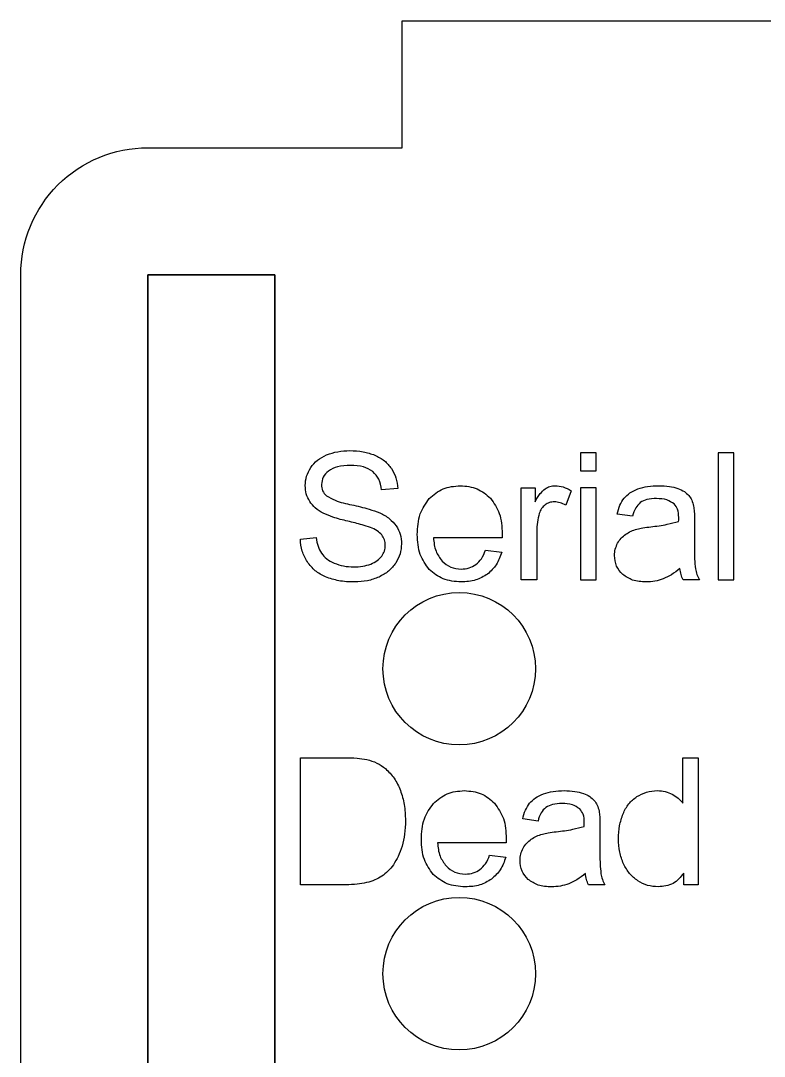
# Model space of a CAD drawing. Header units: millimetres. Extents: x 0 to 150, y -10 to 75.
# Drawn here: x 0 to 29.25, y 34.25 to 75 of the extents above; entities that cross this region are included whole.
import ezdxf

# ---------------------------------------------------------------- set-up
doc = ezdxf.new("R2010")
doc.units = ezdxf.units.MM
doc.layers.get('0').update_dxf_attribs({"linetype": 'CONTINUOUS'})

msp = doc.modelspace()

# ---------------------------------------------------------------- linework, layer by layer
for p, q in [((5, 10.002), (5, 65.002)), ((5, 65.002), (10, 65.002)), ((10, 65.002), (10, 10.002)), ((14.83, 56.591), (14.196, 56.544)), ((14.83, 56.591), (14.196, 56.544)), ((19.683, 53), (19.683, 56.622)), ((19.683, 56.622), (20.236, 56.622)), ((19.683, 53), (19.683, 56.622)), ((19.683, 56.622), (20.236, 56.622)), ((20.236, 56.622), (20.236, 56.073)), ((20.236, 56.622), (20.236, 56.073)), ((21.651, 56.506), (21.44, 55.937)), ((21.651, 56.506), (21.44, 55.937)), ((24.066, 55.507), (23.466, 55.589)), ((24.066, 55.507), (23.466, 55.589)), ((26.501, 55.336), (26.501, 54.518)), ((26.501, 55.336), (26.501, 54.518)), ((11, 54.606), (11.624, 54.661)), ((11, 54.606), (11.624, 54.661)), ((18.937, 54.654), (16.235, 54.654)), ((18.937, 54.654), (16.235, 54.654)), ((20.297, 54.896), (20.297, 53)), ((20.297, 54.896), (20.297, 53)), ((18.285, 54.166), (18.92, 54.088)), ((18.285, 54.166), (18.92, 54.088)), ((20.297, 53), (19.683, 53)), ((20.297, 53), (19.683, 53)), ((26.696, 53), (26.055, 53)), ((26.696, 53), (26.055, 53)), ((11, 41), (11, 46)), ((11, 46), (12.722, 46)), ((11, 41), (11, 46)), ((11, 46), (12.722, 46)), ((26.044, 44.206), (26.044, 46)), ((26.044, 46), (26.655, 46)), ((26.044, 44.206), (26.044, 46)), ((26.044, 46), (26.655, 46)), ((26.655, 46), (26.655, 41)), ((26.655, 46), (26.655, 41)), ((20.349, 43.507), (19.748, 43.589)), ((20.349, 43.507), (19.748, 43.589)), ((22.784, 43.336), (22.784, 42.518)), ((22.784, 43.336), (22.784, 42.518)), ((19.097, 42.654), (16.396, 42.654)), ((19.097, 42.654), (16.396, 42.654)), ((18.445, 42.166), (19.08, 42.088)), ((18.445, 42.166), (19.08, 42.088)), ((26.085, 41), (26.085, 41.457)), ((26.085, 41), (26.085, 41.457)), ((12.804, 41), (11, 41)), ((12.804, 41), (11, 41)), ((22.978, 41), (22.337, 41)), ((22.978, 41), (22.337, 41)), ((26.655, 41), (26.085, 41)), ((26.655, 41), (26.085, 41))]:
    msp.add_line(p, q)
msp.add_lwpolyline([(90, 0.002), (60, 0.002), (60, 5.002), (35.001, 5.002), (35.001, -5, -0.414213), (30.001, -10), (20.014, -10, -0.414213), (15.014, -5), (15.014, -4.998), (15, 5.002), (5, 5.002, -0.414214), (0, 10.002), (0, 65.002, -0.414214), (5, 70.002), (15, 70.002), (15, 75.002), (35, 75.002), (35, 70.002), (60, 70.002), (60, 75.002), (90, 75.002)], format="xyb")
msp.add_lwpolyline([(90, 0.002), (60, 0.002), (60, 5.002), (35.001, 5.002), (35.001, -5, -0.414213), (30.001, -10), (20.014, -10, -0.414213), (15.014, -5), (15.014, -4.998), (15, 5.002), (5, 5.002, -0.414214), (0, 10.002), (0, 65.002, -0.414214), (5, 70.002), (15, 70.002), (15, 75.002), (35, 75.002), (35, 70.002), (60, 70.002), (60, 75.002), (90, 75.002)], format="xyb")
for points in [[(5, 65.002), (5, 10.002), (10, 10.002), (10, 65.002)], [(22.634, 57.294), (22.634, 58), (22.02, 58), (22.02, 57.294)], [(22.634, 57.294), (22.634, 58), (22.02, 58), (22.02, 57.294)], [(28.053, 53), (28.053, 58), (27.439, 58), (27.439, 53)], [(28.053, 53), (28.053, 58), (27.439, 58), (27.439, 53)], [(22.634, 53), (22.634, 56.622), (22.02, 56.622), (22.02, 53)], [(22.634, 53), (22.634, 56.622), (22.02, 56.622), (22.02, 53)]]:
    msp.add_lwpolyline(points, close=True)
for centre in [(17.25, 49.502), (17.25, 49.502), (17.25, 37.502), (17.25, 37.502)]:
    msp.add_circle(centre, 3)
for points, knots in [([(11.406, 57.415), (11.488, 57.519), (11.658, 57.734), (11.905, 57.853), (12.033, 57.915)], [0, 0, 0, 0, 0.03920014, 0.08116612, 0.08116612, 0.08116612, 0.08116612]), ([(11.406, 57.415), (11.488, 57.519), (11.658, 57.734), (11.905, 57.853), (12.033, 57.915)], [0, 0, 0, 0, 0.03920014, 0.08116612, 0.08116612, 0.08116612, 0.08116612]), ([(12.033, 57.915), (12.177, 57.964), (12.474, 58.067), (12.789, 58.079), (12.951, 58.085)], [0, 0, 0, 0, 0.04540935, 0.09377293, 0.09377293, 0.09377293, 0.09377293]), ([(12.033, 57.915), (12.177, 57.964), (12.474, 58.067), (12.789, 58.079), (12.951, 58.085)], [0, 0, 0, 0, 0.04540935, 0.09377293, 0.09377293, 0.09377293, 0.09377293]), ([(12.951, 58.085), (13.127, 58.079), (13.463, 58.068), (13.78, 57.958), (13.931, 57.906)], [0, 0, 0, 0, 0.0525019, 0.1001776, 0.1001776, 0.1001776, 0.1001776]), ([(12.951, 58.085), (13.127, 58.079), (13.463, 58.068), (13.78, 57.958), (13.931, 57.906)], [0, 0, 0, 0, 0.0525019, 0.1001776, 0.1001776, 0.1001776, 0.1001776]), ([(13.931, 57.906), (14.064, 57.841), (14.321, 57.714), (14.498, 57.489), (14.585, 57.379)], [0, 0, 0, 0, 0.04359258, 0.08488042, 0.08488042, 0.08488042, 0.08488042]), ([(13.931, 57.906), (14.064, 57.841), (14.321, 57.714), (14.498, 57.489), (14.585, 57.379)], [0, 0, 0, 0, 0.04359258, 0.08488042, 0.08488042, 0.08488042, 0.08488042]), ([(12.978, 57.502), (12.801, 57.499), (12.49, 57.495), (12.22, 57.346), (12.103, 57.282)], [0, 0, 0, 0, 0.05217505, 0.09141118, 0.09141118, 0.09141118, 0.09141118]), ([(12.978, 57.502), (12.801, 57.499), (12.49, 57.495), (12.22, 57.346), (12.103, 57.282)], [0, 0, 0, 0, 0.05217505, 0.09141118, 0.09141118, 0.09141118, 0.09141118]), ([(13.85, 57.26), (13.731, 57.33), (13.463, 57.489), (13.151, 57.497), (12.978, 57.502)], [0, 0, 0, 0, 0.04080151, 0.09176772, 0.09176772, 0.09176772, 0.09176772]), ([(13.85, 57.26), (13.731, 57.33), (13.463, 57.489), (13.151, 57.497), (12.978, 57.502)], [0, 0, 0, 0, 0.04080151, 0.09176772, 0.09176772, 0.09176772, 0.09176772]), ([(11.191, 56.707), (11.2, 56.832), (11.219, 57.084), (11.343, 57.304), (11.406, 57.415)], [0, 0, 0, 0, 0.03701362, 0.07477418, 0.07477418, 0.07477418, 0.07477418]), ([(11.191, 56.707), (11.2, 56.832), (11.219, 57.084), (11.343, 57.304), (11.406, 57.415)], [0, 0, 0, 0, 0.03701362, 0.07477418, 0.07477418, 0.07477418, 0.07477418]), ([(12.103, 57.282), (12.023, 57.207), (11.869, 57.062), (11.842, 56.853), (11.829, 56.752)], [0, 0, 0, 0, 0.03181946, 0.06140403, 0.06140403, 0.06140403, 0.06140403]), ([(12.103, 57.282), (12.023, 57.207), (11.869, 57.062), (11.842, 56.853), (11.829, 56.752)], [0, 0, 0, 0, 0.03181946, 0.06140403, 0.06140403, 0.06140403, 0.06140403]), ([(14.196, 56.544), (14.172, 56.689), (14.127, 56.963), (13.938, 57.165), (13.85, 57.26)], [0, 0, 0, 0, 0.04309405, 0.08115502, 0.08115502, 0.08115502, 0.08115502]), ([(14.196, 56.544), (14.172, 56.689), (14.127, 56.963), (13.938, 57.165), (13.85, 57.26)], [0, 0, 0, 0, 0.04309405, 0.08115502, 0.08115502, 0.08115502, 0.08115502]), ([(14.585, 57.379), (14.652, 57.258), (14.789, 57.013), (14.816, 56.733), (14.83, 56.591)], [0, 0, 0, 0, 0.04103954, 0.08331679, 0.08331679, 0.08331679, 0.08331679]), ([(14.585, 57.379), (14.652, 57.258), (14.789, 57.013), (14.816, 56.733), (14.83, 56.591)], [0, 0, 0, 0, 0.04103954, 0.08331679, 0.08331679, 0.08331679, 0.08331679]), ([(11.367, 56.085), (11.315, 56.181), (11.212, 56.376), (11.198, 56.596), (11.191, 56.707)], [0, 0, 0, 0, 0.03227075, 0.06534831, 0.06534831, 0.06534831, 0.06534831]), ([(11.367, 56.085), (11.315, 56.181), (11.212, 56.376), (11.198, 56.596), (11.191, 56.707)], [0, 0, 0, 0, 0.03227075, 0.06534831, 0.06534831, 0.06534831, 0.06534831]), ([(11.829, 56.752), (11.837, 56.666), (11.852, 56.497), (11.966, 56.371), (12.023, 56.308)], [0, 0, 0, 0, 0.02503294, 0.04960745, 0.04960745, 0.04960745, 0.04960745]), ([(11.829, 56.752), (11.837, 56.666), (11.852, 56.497), (11.966, 56.371), (12.023, 56.308)], [0, 0, 0, 0, 0.02503294, 0.04960745, 0.04960745, 0.04960745, 0.04960745]), ([(16.072, 56.199), (16.243, 56.346), (16.594, 56.648), (17.056, 56.685), (17.293, 56.704)], [0, 0, 0, 0, 0.0659968, 0.1351994, 0.1351994, 0.1351994, 0.1351994]), ([(16.072, 56.199), (16.243, 56.346), (16.594, 56.648), (17.056, 56.685), (17.293, 56.704)], [0, 0, 0, 0, 0.0659968, 0.1351994, 0.1351994, 0.1351994, 0.1351994]), ([(17.293, 56.704), (17.522, 56.685), (17.972, 56.648), (18.313, 56.354), (18.48, 56.209)], [0, 0, 0, 0, 0.067144, 0.1315833, 0.1315833, 0.1315833, 0.1315833]), ([(17.293, 56.704), (17.522, 56.685), (17.972, 56.648), (18.313, 56.354), (18.48, 56.209)], [0, 0, 0, 0, 0.067144, 0.1315833, 0.1315833, 0.1315833, 0.1315833]), ([(20.627, 56.581), (20.688, 56.617), (20.809, 56.688), (20.95, 56.699), (21.02, 56.704)], [0, 0, 0, 0, 0.02093523, 0.04175449, 0.04175449, 0.04175449, 0.04175449]), ([(20.627, 56.581), (20.688, 56.617), (20.809, 56.688), (20.95, 56.699), (21.02, 56.704)], [0, 0, 0, 0, 0.02093523, 0.04175449, 0.04175449, 0.04175449, 0.04175449]), ([(21.02, 56.704), (21.127, 56.694), (21.351, 56.673), (21.548, 56.564), (21.651, 56.506)], [0, 0, 0, 0, 0.03168093, 0.06677552, 0.06677552, 0.06677552, 0.06677552]), ([(21.02, 56.704), (21.127, 56.694), (21.351, 56.673), (21.548, 56.564), (21.651, 56.506)], [0, 0, 0, 0, 0.03168093, 0.06677552, 0.06677552, 0.06677552, 0.06677552]), ([(24.278, 56.576), (24.404, 56.613), (24.673, 56.692), (24.952, 56.7), (25.1, 56.704)], [0, 0, 0, 0, 0.03946797, 0.08349616, 0.08349616, 0.08349616, 0.08349616]), ([(24.278, 56.576), (24.404, 56.613), (24.673, 56.692), (24.952, 56.7), (25.1, 56.704)], [0, 0, 0, 0, 0.03946797, 0.08349616, 0.08349616, 0.08349616, 0.08349616]), ([(25.1, 56.704), (25.241, 56.702), (25.497, 56.697), (25.743, 56.627), (25.853, 56.595)], [0, 0, 0, 0, 0.04212463, 0.07645383, 0.07645383, 0.07645383, 0.07645383]), ([(25.1, 56.704), (25.241, 56.702), (25.497, 56.697), (25.743, 56.627), (25.853, 56.595)], [0, 0, 0, 0, 0.04212463, 0.07645383, 0.07645383, 0.07645383, 0.07645383]), ([(12.023, 56.308), (12.136, 56.245), (12.448, 56.072), (12.798, 55.998), (13.021, 55.952)], [0, 0, 0, 0, 0.0387245, 0.1064411, 0.1064411, 0.1064411, 0.1064411]), ([(12.023, 56.308), (12.136, 56.245), (12.448, 56.072), (12.798, 55.998), (13.021, 55.952)], [0, 0, 0, 0, 0.0387245, 0.1064411, 0.1064411, 0.1064411, 0.1064411]), ([(20.236, 56.073), (20.298, 56.185), (20.402, 56.374), (20.561, 56.521), (20.627, 56.581)], [0, 0, 0, 0, 0.03789376, 0.06445261, 0.06445261, 0.06445261, 0.06445261]), ([(20.236, 56.073), (20.298, 56.185), (20.402, 56.374), (20.561, 56.521), (20.627, 56.581)], [0, 0, 0, 0, 0.03789376, 0.06445261, 0.06445261, 0.06445261, 0.06445261]), ([(23.735, 56.211), (23.808, 56.287), (23.962, 56.447), (24.168, 56.531), (24.278, 56.576)], [0, 0, 0, 0, 0.03108144, 0.06601058, 0.06601058, 0.06601058, 0.06601058]), ([(23.735, 56.211), (23.808, 56.287), (23.962, 56.447), (24.168, 56.531), (24.278, 56.576)], [0, 0, 0, 0, 0.03108144, 0.06601058, 0.06601058, 0.06601058, 0.06601058]), ([(25.853, 56.595), (25.941, 56.559), (26.101, 56.494), (26.224, 56.374), (26.28, 56.32)], [0, 0, 0, 0, 0.02800901, 0.05113031, 0.05113031, 0.05113031, 0.05113031]), ([(25.853, 56.595), (25.941, 56.559), (26.101, 56.494), (26.224, 56.374), (26.28, 56.32)], [0, 0, 0, 0, 0.02800901, 0.05113031, 0.05113031, 0.05113031, 0.05113031]), ([(26.28, 56.32), (26.322, 56.26), (26.411, 56.132), (26.45, 55.981), (26.471, 55.902)], [0, 0, 0, 0, 0.02201718, 0.04627143, 0.04627143, 0.04627143, 0.04627143]), ([(26.28, 56.32), (26.322, 56.26), (26.411, 56.132), (26.45, 55.981), (26.471, 55.902)], [0, 0, 0, 0, 0.02201718, 0.04627143, 0.04627143, 0.04627143, 0.04627143]), ([(11.9, 55.619), (11.79, 55.683), (11.582, 55.803), (11.436, 55.995), (11.367, 56.085)], [0, 0, 0, 0, 0.03766062, 0.07145013, 0.07145013, 0.07145013, 0.07145013]), ([(11.9, 55.619), (11.79, 55.683), (11.582, 55.803), (11.436, 55.995), (11.367, 56.085)], [0, 0, 0, 0, 0.03766062, 0.07145013, 0.07145013, 0.07145013, 0.07145013]), ([(13.021, 55.952), (13.249, 55.901), (13.625, 55.817), (13.986, 55.685), (14.128, 55.633)], [0, 0, 0, 0, 0.0701158, 0.1152828, 0.1152828, 0.1152828, 0.1152828]), ([(13.021, 55.952), (13.249, 55.901), (13.625, 55.817), (13.986, 55.685), (14.128, 55.633)], [0, 0, 0, 0, 0.0701158, 0.1152828, 0.1152828, 0.1152828, 0.1152828]), ([(15.601, 54.78), (15.614, 55.06), (15.637, 55.58), (15.935, 56.004), (16.072, 56.199)], [0, 0, 0, 0, 0.0820217, 0.152248, 0.152248, 0.152248, 0.152248]), ([(15.601, 54.78), (15.614, 55.06), (15.637, 55.58), (15.935, 56.004), (16.072, 56.199)], [0, 0, 0, 0, 0.0820217, 0.152248, 0.152248, 0.152248, 0.152248]), ([(18.48, 56.209), (18.614, 56.018), (18.904, 55.602), (18.928, 55.092), (18.94, 54.818)], [0, 0, 0, 0, 0.0688086, 0.1492746, 0.1492746, 0.1492746, 0.1492746]), ([(18.48, 56.209), (18.614, 56.018), (18.904, 55.602), (18.928, 55.092), (18.94, 54.818)], [0, 0, 0, 0, 0.0688086, 0.1492746, 0.1492746, 0.1492746, 0.1492746]), ([(20.628, 55.949), (20.578, 55.903), (20.475, 55.81), (20.425, 55.68), (20.4, 55.613)], [0, 0, 0, 0, 0.01993314, 0.04113838, 0.04113838, 0.04113838, 0.04113838]), ([(20.628, 55.949), (20.578, 55.903), (20.475, 55.81), (20.425, 55.68), (20.4, 55.613)], [0, 0, 0, 0, 0.01993314, 0.04113838, 0.04113838, 0.04113838, 0.04113838]), ([(20.99, 56.07), (20.924, 56.065), (20.794, 56.054), (20.683, 55.984), (20.628, 55.949)], [0, 0, 0, 0, 0.01933797, 0.03865828, 0.03865828, 0.03865828, 0.03865828]), ([(20.99, 56.07), (20.924, 56.065), (20.794, 56.054), (20.683, 55.984), (20.628, 55.949)], [0, 0, 0, 0, 0.01933797, 0.03865828, 0.03865828, 0.03865828, 0.03865828]), ([(21.44, 55.937), (21.367, 55.975), (21.225, 56.05), (21.066, 56.063), (20.99, 56.07)], [0, 0, 0, 0, 0.02462175, 0.04737635, 0.04737635, 0.04737635, 0.04737635]), ([(21.44, 55.937), (21.367, 55.975), (21.225, 56.05), (21.066, 56.063), (20.99, 56.07)], [0, 0, 0, 0, 0.02462175, 0.04737635, 0.04737635, 0.04737635, 0.04737635]), ([(23.466, 55.589), (23.495, 55.708), (23.55, 55.931), (23.676, 56.122), (23.735, 56.211)], [0, 0, 0, 0, 0.03647567, 0.06827463, 0.06827463, 0.06827463, 0.06827463]), ([(23.466, 55.589), (23.495, 55.708), (23.55, 55.931), (23.676, 56.122), (23.735, 56.211)], [0, 0, 0, 0, 0.03647567, 0.06827463, 0.06827463, 0.06827463, 0.06827463]), ([(24.371, 56.044), (24.306, 55.977), (24.157, 55.827), (24.099, 55.621), (24.066, 55.507)], [0, 0, 0, 0, 0.0276388, 0.06267358, 0.06267358, 0.06267358, 0.06267358]), ([(24.371, 56.044), (24.306, 55.977), (24.157, 55.827), (24.099, 55.621), (24.066, 55.507)], [0, 0, 0, 0, 0.0276388, 0.06267358, 0.06267358, 0.06267358, 0.06267358]), ([(25.011, 56.196), (24.883, 56.194), (24.657, 56.19), (24.458, 56.088), (24.371, 56.044)], [0, 0, 0, 0, 0.03783572, 0.06649764, 0.06649764, 0.06649764, 0.06649764]), ([(25.011, 56.196), (24.883, 56.194), (24.657, 56.19), (24.458, 56.088), (24.371, 56.044)], [0, 0, 0, 0, 0.03783572, 0.06649764, 0.06649764, 0.06649764, 0.06649764]), ([(25.71, 55.988), (25.615, 56.048), (25.403, 56.184), (25.151, 56.191), (25.011, 56.196)], [0, 0, 0, 0, 0.0331485, 0.07415155, 0.07415155, 0.07415155, 0.07415155]), ([(25.71, 55.988), (25.615, 56.048), (25.403, 56.184), (25.151, 56.191), (25.011, 56.196)], [0, 0, 0, 0, 0.0331485, 0.07415155, 0.07415155, 0.07415155, 0.07415155]), ([(25.884, 55.459), (25.882, 55.57), (25.877, 55.766), (25.761, 55.921), (25.71, 55.988)], [0, 0, 0, 0, 0.03226909, 0.05689814, 0.05689814, 0.05689814, 0.05689814]), ([(25.884, 55.459), (25.882, 55.57), (25.877, 55.766), (25.761, 55.921), (25.71, 55.988)], [0, 0, 0, 0, 0.03226909, 0.05689814, 0.05689814, 0.05689814, 0.05689814]), ([(26.471, 55.902), (26.48, 55.829), (26.502, 55.641), (26.502, 55.452), (26.501, 55.336)], [0, 0, 0, 0, 0.02211878, 0.05674527, 0.05674527, 0.05674527, 0.05674527]), ([(26.471, 55.902), (26.48, 55.829), (26.502, 55.641), (26.502, 55.452), (26.501, 55.336)], [0, 0, 0, 0, 0.02211878, 0.05674527, 0.05674527, 0.05674527, 0.05674527]), ([(12.866, 55.307), (12.668, 55.354), (12.338, 55.433), (12.026, 55.566), (11.9, 55.619)], [0, 0, 0, 0, 0.0607428, 0.1015932, 0.1015932, 0.1015932, 0.1015932]), ([(12.866, 55.307), (12.668, 55.354), (12.338, 55.433), (12.026, 55.566), (11.9, 55.619)], [0, 0, 0, 0, 0.0607428, 0.1015932, 0.1015932, 0.1015932, 0.1015932]), ([(14.128, 55.633), (14.261, 55.565), (14.51, 55.439), (14.689, 55.223), (14.772, 55.123)], [0, 0, 0, 0, 0.04427119, 0.08296645, 0.08296645, 0.08296645, 0.08296645]), ([(14.128, 55.633), (14.261, 55.565), (14.51, 55.439), (14.689, 55.223), (14.772, 55.123)], [0, 0, 0, 0, 0.04427119, 0.08296645, 0.08296645, 0.08296645, 0.08296645]), ([(20.4, 55.613), (20.37, 55.499), (20.308, 55.264), (20.301, 55.022), (20.297, 54.896)], [0, 0, 0, 0, 0.03512548, 0.07255949, 0.07255949, 0.07255949, 0.07255949]), ([(20.4, 55.613), (20.37, 55.499), (20.308, 55.264), (20.301, 55.022), (20.297, 54.896)], [0, 0, 0, 0, 0.03512548, 0.07255949, 0.07255949, 0.07255949, 0.07255949]), ([(25.881, 55.299), (25.882, 55.333), (25.883, 55.387), (25.884, 55.44), (25.884, 55.459)], [0, 0, 0, 0, 0.01032035, 0.01603382, 0.01603382, 0.01603382, 0.01603382]), ([(25.881, 55.299), (25.882, 55.333), (25.883, 55.387), (25.884, 55.44), (25.884, 55.459)], [0, 0, 0, 0, 0.01032035, 0.01603382, 0.01603382, 0.01603382, 0.01603382]), ([(13.756, 55.063), (13.648, 55.098), (13.355, 55.192), (13.056, 55.263), (12.866, 55.307)], [0, 0, 0, 0, 0.03383327, 0.09232707, 0.09232707, 0.09232707, 0.09232707]), ([(13.756, 55.063), (13.648, 55.098), (13.355, 55.192), (13.056, 55.263), (12.866, 55.307)], [0, 0, 0, 0, 0.03383327, 0.09232707, 0.09232707, 0.09232707, 0.09232707]), ([(14.206, 54.768), (14.148, 54.826), (14.02, 54.956), (13.85, 55.025), (13.756, 55.063)], [0, 0, 0, 0, 0.02424526, 0.05431268, 0.05431268, 0.05431268, 0.05431268]), ([(14.206, 54.768), (14.148, 54.826), (14.02, 54.956), (13.85, 55.025), (13.756, 55.063)], [0, 0, 0, 0, 0.02424526, 0.05431268, 0.05431268, 0.05431268, 0.05431268]), ([(14.772, 55.123), (14.833, 55.015), (14.957, 54.794), (14.972, 54.541), (14.98, 54.412)], [0, 0, 0, 0, 0.03669405, 0.07495002, 0.07495002, 0.07495002, 0.07495002]), ([(14.772, 55.123), (14.833, 55.015), (14.957, 54.794), (14.972, 54.541), (14.98, 54.412)], [0, 0, 0, 0, 0.03669405, 0.07495002, 0.07495002, 0.07495002, 0.07495002]), ([(24.24, 54.995), (24.316, 55.012), (24.496, 55.052), (24.679, 55.074), (24.786, 55.087)], [0, 0, 0, 0, 0.02316052, 0.05536857, 0.05536857, 0.05536857, 0.05536857]), ([(24.24, 54.995), (24.316, 55.012), (24.496, 55.052), (24.679, 55.074), (24.786, 55.087)], [0, 0, 0, 0, 0.02316052, 0.05536857, 0.05536857, 0.05536857, 0.05536857]), ([(24.786, 55.087), (25.002, 55.114), (25.372, 55.158), (25.731, 55.258), (25.881, 55.299)], [0, 0, 0, 0, 0.0652742, 0.1116392, 0.1116392, 0.1116392, 0.1116392]), ([(24.786, 55.087), (25.002, 55.114), (25.372, 55.158), (25.731, 55.258), (25.881, 55.299)], [0, 0, 0, 0, 0.0652742, 0.1116392, 0.1116392, 0.1116392, 0.1116392]), ([(11.275, 53.708), (11.198, 53.846), (11.042, 54.125), (11.014, 54.445), (11, 54.606)], [0, 0, 0, 0, 0.04678256, 0.09491361, 0.09491361, 0.09491361, 0.09491361]), ([(11.275, 53.708), (11.198, 53.846), (11.042, 54.125), (11.014, 54.445), (11, 54.606)], [0, 0, 0, 0, 0.04678256, 0.09491361, 0.09491361, 0.09491361, 0.09491361]), ([(11.624, 54.661), (11.642, 54.545), (11.675, 54.327), (11.781, 54.135), (11.83, 54.045)], [0, 0, 0, 0, 0.03493649, 0.0653876, 0.0653876, 0.0653876, 0.0653876]), ([(11.624, 54.661), (11.642, 54.545), (11.675, 54.327), (11.781, 54.135), (11.83, 54.045)], [0, 0, 0, 0, 0.03493649, 0.0653876, 0.0653876, 0.0653876, 0.0653876]), ([(14.342, 54.357), (14.337, 54.433), (14.327, 54.582), (14.246, 54.707), (14.206, 54.768)], [0, 0, 0, 0, 0.02230358, 0.04393367, 0.04393367, 0.04393367, 0.04393367]), ([(14.342, 54.357), (14.337, 54.433), (14.327, 54.582), (14.246, 54.707), (14.206, 54.768)], [0, 0, 0, 0, 0.02230358, 0.04393367, 0.04393367, 0.04393367, 0.04393367]), ([(16.067, 53.408), (15.931, 53.597), (15.638, 54.005), (15.614, 54.51), (15.601, 54.78)], [0, 0, 0, 0, 0.0683779, 0.1477235, 0.1477235, 0.1477235, 0.1477235]), ([(16.067, 53.408), (15.931, 53.597), (15.638, 54.005), (15.614, 54.51), (15.601, 54.78)], [0, 0, 0, 0, 0.0683779, 0.1477235, 0.1477235, 0.1477235, 0.1477235]), ([(16.235, 54.654), (16.253, 54.472), (16.286, 54.137), (16.483, 53.865), (16.573, 53.74)], [0, 0, 0, 0, 0.05366245, 0.09900964, 0.09900964, 0.09900964, 0.09900964]), ([(16.235, 54.654), (16.253, 54.472), (16.286, 54.137), (16.483, 53.865), (16.573, 53.74)], [0, 0, 0, 0, 0.05366245, 0.09900964, 0.09900964, 0.09900964, 0.09900964]), ([(18.94, 54.818), (18.94, 54.795), (18.939, 54.741), (18.938, 54.686), (18.937, 54.654)], [0, 0, 0, 0, 0.00682181, 0.01637503, 0.01637503, 0.01637503, 0.01637503]), ([(18.94, 54.818), (18.94, 54.795), (18.939, 54.741), (18.938, 54.686), (18.937, 54.654)], [0, 0, 0, 0, 0.00682181, 0.01637503, 0.01637503, 0.01637503, 0.01637503]), ([(23.481, 54.441), (23.524, 54.51), (23.609, 54.647), (23.736, 54.745), (23.798, 54.794)], [0, 0, 0, 0, 0.02426007, 0.04779807, 0.04779807, 0.04779807, 0.04779807]), ([(23.481, 54.441), (23.524, 54.51), (23.609, 54.647), (23.736, 54.745), (23.798, 54.794)], [0, 0, 0, 0, 0.02426007, 0.04779807, 0.04779807, 0.04779807, 0.04779807]), ([(23.798, 54.794), (23.867, 54.836), (24.006, 54.921), (24.161, 54.97), (24.24, 54.995)], [0, 0, 0, 0, 0.02389732, 0.04869828, 0.04869828, 0.04869828, 0.04869828]), ([(23.798, 54.794), (23.867, 54.836), (24.006, 54.921), (24.161, 54.97), (24.24, 54.995)], [0, 0, 0, 0, 0.02389732, 0.04869828, 0.04869828, 0.04869828, 0.04869828]), ([(14.201, 53.929), (14.242, 53.996), (14.324, 54.127), (14.336, 54.281), (14.342, 54.357)], [0, 0, 0, 0, 0.02309124, 0.04566736, 0.04566736, 0.04566736, 0.04566736]), ([(14.201, 53.929), (14.242, 53.996), (14.324, 54.127), (14.336, 54.281), (14.342, 54.357)], [0, 0, 0, 0, 0.02309124, 0.04566736, 0.04566736, 0.04566736, 0.04566736]), ([(14.98, 54.412), (14.97, 54.28), (14.95, 54.013), (14.818, 53.779), (14.752, 53.66)], [0, 0, 0, 0, 0.03917226, 0.07945152, 0.07945152, 0.07945152, 0.07945152]), ([(14.98, 54.412), (14.97, 54.28), (14.95, 54.013), (14.818, 53.779), (14.752, 53.66)], [0, 0, 0, 0, 0.03917226, 0.07945152, 0.07945152, 0.07945152, 0.07945152]), ([(23.36, 53.955), (23.365, 54.041), (23.374, 54.211), (23.446, 54.365), (23.481, 54.441)], [0, 0, 0, 0, 0.02563126, 0.05049832, 0.05049832, 0.05049832, 0.05049832]), ([(23.36, 53.955), (23.365, 54.041), (23.374, 54.211), (23.446, 54.365), (23.481, 54.441)], [0, 0, 0, 0, 0.02563126, 0.05049832, 0.05049832, 0.05049832, 0.05049832]), ([(26.501, 54.518), (26.5, 54.285), (26.498, 53.923), (26.529, 53.563), (26.541, 53.435)], [0, 0, 0, 0, 0.0698824, 0.1084072, 0.1084072, 0.1084072, 0.1084072]), ([(26.501, 54.518), (26.5, 54.285), (26.498, 53.923), (26.529, 53.563), (26.541, 53.435)], [0, 0, 0, 0, 0.0698824, 0.1084072, 0.1084072, 0.1084072, 0.1084072]), ([(11.83, 54.045), (11.895, 53.968), (12.034, 53.801), (12.229, 53.707), (12.334, 53.657)], [0, 0, 0, 0, 0.03000481, 0.06423435, 0.06423435, 0.06423435, 0.06423435]), ([(11.83, 54.045), (11.895, 53.968), (12.034, 53.801), (12.229, 53.707), (12.334, 53.657)], [0, 0, 0, 0, 0.03000481, 0.06423435, 0.06423435, 0.06423435, 0.06423435]), ([(13.769, 53.621), (13.858, 53.659), (14.024, 53.732), (14.145, 53.866), (14.201, 53.929)], [0, 0, 0, 0, 0.02858699, 0.05360939, 0.05360939, 0.05360939, 0.05360939]), ([(13.769, 53.621), (13.858, 53.659), (14.024, 53.732), (14.145, 53.866), (14.201, 53.929)], [0, 0, 0, 0, 0.02858699, 0.05360939, 0.05360939, 0.05360939, 0.05360939]), ([(17.907, 53.6), (17.984, 53.673), (18.153, 53.832), (18.238, 54.049), (18.285, 54.166)], [0, 0, 0, 0, 0.0314331, 0.06884199, 0.06884199, 0.06884199, 0.06884199]), ([(17.907, 53.6), (17.984, 53.673), (18.153, 53.832), (18.238, 54.049), (18.285, 54.166)], [0, 0, 0, 0, 0.0314331, 0.06884199, 0.06884199, 0.06884199, 0.06884199]), ([(18.92, 54.088), (18.861, 53.915), (18.748, 53.58), (18.489, 53.341), (18.364, 53.225)], [0, 0, 0, 0, 0.0538084, 0.104129, 0.104129, 0.104129, 0.104129]), ([(18.92, 54.088), (18.861, 53.915), (18.748, 53.58), (18.489, 53.341), (18.364, 53.225)], [0, 0, 0, 0, 0.0538084, 0.104129, 0.104129, 0.104129, 0.104129]), ([(23.681, 53.21), (23.587, 53.315), (23.398, 53.527), (23.373, 53.811), (23.36, 53.955)], [0, 0, 0, 0, 0.04100177, 0.08308347, 0.08308347, 0.08308347, 0.08308347]), ([(23.681, 53.21), (23.587, 53.315), (23.398, 53.527), (23.373, 53.811), (23.36, 53.955)], [0, 0, 0, 0, 0.04100177, 0.08308347, 0.08308347, 0.08308347, 0.08308347]), ([(11.994, 53.113), (11.85, 53.186), (11.566, 53.331), (11.371, 53.583), (11.275, 53.708)], [0, 0, 0, 0, 0.0478395, 0.09442882, 0.09442882, 0.09442882, 0.09442882]), ([(11.994, 53.113), (11.85, 53.186), (11.566, 53.331), (11.371, 53.583), (11.275, 53.708)], [0, 0, 0, 0, 0.0478395, 0.09442882, 0.09442882, 0.09442882, 0.09442882]), ([(12.334, 53.657), (12.453, 53.613), (12.701, 53.524), (12.965, 53.513), (13.101, 53.508)], [0, 0, 0, 0, 0.03790793, 0.07857878, 0.07857878, 0.07857878, 0.07857878]), ([(12.334, 53.657), (12.453, 53.613), (12.701, 53.524), (12.965, 53.513), (13.101, 53.508)], [0, 0, 0, 0, 0.03790793, 0.07857878, 0.07857878, 0.07857878, 0.07857878]), ([(13.101, 53.508), (13.221, 53.512), (13.449, 53.519), (13.666, 53.588), (13.769, 53.621)], [0, 0, 0, 0, 0.0357521, 0.06808099, 0.06808099, 0.06808099, 0.06808099]), ([(13.101, 53.508), (13.221, 53.512), (13.449, 53.519), (13.666, 53.588), (13.769, 53.621)], [0, 0, 0, 0, 0.0357521, 0.06808099, 0.06808099, 0.06808099, 0.06808099]), ([(14.752, 53.66), (14.665, 53.548), (14.487, 53.317), (14.228, 53.181), (14.095, 53.111)], [0, 0, 0, 0, 0.04194756, 0.08648785, 0.08648785, 0.08648785, 0.08648785]), ([(14.752, 53.66), (14.665, 53.548), (14.487, 53.317), (14.228, 53.181), (14.095, 53.111)], [0, 0, 0, 0, 0.04194756, 0.08648785, 0.08648785, 0.08648785, 0.08648785]), ([(17.327, 52.918), (17.08, 52.935), (16.607, 52.966), (16.241, 53.265), (16.067, 53.408)], [0, 0, 0, 0, 0.0722829, 0.138227, 0.138227, 0.138227, 0.138227]), ([(17.327, 52.918), (17.08, 52.935), (16.607, 52.966), (16.241, 53.265), (16.067, 53.408)], [0, 0, 0, 0, 0.0722829, 0.138227, 0.138227, 0.138227, 0.138227]), ([(16.573, 53.74), (16.681, 53.648), (16.899, 53.461), (17.186, 53.436), (17.33, 53.423)], [0, 0, 0, 0, 0.04158331, 0.08394206, 0.08394206, 0.08394206, 0.08394206]), ([(16.573, 53.74), (16.681, 53.648), (16.899, 53.461), (17.186, 53.436), (17.33, 53.423)], [0, 0, 0, 0, 0.04158331, 0.08394206, 0.08394206, 0.08394206, 0.08394206]), ([(17.33, 53.423), (17.437, 53.429), (17.644, 53.441), (17.821, 53.549), (17.907, 53.6)], [0, 0, 0, 0, 0.03160518, 0.06111967, 0.06111967, 0.06111967, 0.06111967]), ([(17.33, 53.423), (17.437, 53.429), (17.644, 53.441), (17.821, 53.549), (17.907, 53.6)], [0, 0, 0, 0, 0.03160518, 0.06111967, 0.06111967, 0.06111967, 0.06111967]), ([(25.932, 53.447), (25.824, 53.359), (25.622, 53.195), (25.385, 53.087), (25.275, 53.038)], [0, 0, 0, 0, 0.04161092, 0.07764591, 0.07764591, 0.07764591, 0.07764591]), ([(25.932, 53.447), (25.824, 53.359), (25.622, 53.195), (25.385, 53.087), (25.275, 53.038)], [0, 0, 0, 0, 0.04161092, 0.07764591, 0.07764591, 0.07764591, 0.07764591]), ([(26.055, 53), (26.025, 53.068), (25.964, 53.211), (25.943, 53.366), (25.932, 53.447)], [0, 0, 0, 0, 0.02215493, 0.04652147, 0.04652147, 0.04652147, 0.04652147]), ([(26.055, 53), (26.025, 53.068), (25.964, 53.211), (25.943, 53.366), (25.932, 53.447)], [0, 0, 0, 0, 0.02215493, 0.04652147, 0.04652147, 0.04652147, 0.04652147]), ([(26.541, 53.435), (26.557, 53.36), (26.59, 53.208), (26.66, 53.07), (26.696, 53)], [0, 0, 0, 0, 0.0229669, 0.04633859, 0.04633859, 0.04633859, 0.04633859]), ([(26.541, 53.435), (26.557, 53.36), (26.59, 53.208), (26.66, 53.07), (26.696, 53)], [0, 0, 0, 0, 0.0229669, 0.04633859, 0.04633859, 0.04633859, 0.04633859]), ([(13.132, 52.915), (12.922, 52.92), (12.532, 52.93), (12.164, 53.055), (11.994, 53.113)], [0, 0, 0, 0, 0.0625679, 0.1160401, 0.1160401, 0.1160401, 0.1160401]), ([(13.132, 52.915), (12.922, 52.92), (12.532, 52.93), (12.164, 53.055), (11.994, 53.113)], [0, 0, 0, 0, 0.0625679, 0.1160401, 0.1160401, 0.1160401, 0.1160401]), ([(14.095, 53.111), (13.945, 53.054), (13.635, 52.935), (13.303, 52.922), (13.132, 52.915)], [0, 0, 0, 0, 0.0478082, 0.09890515, 0.09890515, 0.09890515, 0.09890515]), ([(14.095, 53.111), (13.945, 53.054), (13.635, 52.935), (13.303, 52.922), (13.132, 52.915)], [0, 0, 0, 0, 0.0478082, 0.09890515, 0.09890515, 0.09890515, 0.09890515]), ([(18.364, 53.225), (18.213, 53.136), (17.895, 52.946), (17.523, 52.928), (17.327, 52.918)], [0, 0, 0, 0, 0.051631, 0.1096104, 0.1096104, 0.1096104, 0.1096104]), ([(18.364, 53.225), (18.213, 53.136), (17.895, 52.946), (17.523, 52.928), (17.327, 52.918)], [0, 0, 0, 0, 0.051631, 0.1096104, 0.1096104, 0.1096104, 0.1096104]), ([(24.598, 52.918), (24.417, 52.925), (24.083, 52.939), (23.807, 53.125), (23.681, 53.21)], [0, 0, 0, 0, 0.05328078, 0.09796548, 0.09796548, 0.09796548, 0.09796548]), ([(24.598, 52.918), (24.417, 52.925), (24.083, 52.939), (23.807, 53.125), (23.681, 53.21)], [0, 0, 0, 0, 0.05328078, 0.09796548, 0.09796548, 0.09796548, 0.09796548]), ([(25.275, 53.038), (25.167, 53.003), (24.947, 52.932), (24.716, 52.923), (24.598, 52.918)], [0, 0, 0, 0, 0.03390296, 0.06903171, 0.06903171, 0.06903171, 0.06903171]), ([(25.275, 53.038), (25.167, 53.003), (24.947, 52.932), (24.716, 52.923), (24.598, 52.918)], [0, 0, 0, 0, 0.03390296, 0.06903171, 0.06903171, 0.06903171, 0.06903171]), ([(12.722, 46), (12.894, 45.999), (13.193, 45.998), (13.487, 45.949), (13.613, 45.928)], [0, 0, 0, 0, 0.05144658, 0.08943068, 0.08943068, 0.08943068, 0.08943068]), ([(12.722, 46), (12.894, 45.999), (13.193, 45.998), (13.487, 45.949), (13.613, 45.928)], [0, 0, 0, 0, 0.05144658, 0.08943068, 0.08943068, 0.08943068, 0.08943068]), ([(13.613, 45.928), (13.749, 45.89), (14.015, 45.815), (14.238, 45.65), (14.346, 45.57)], [0, 0, 0, 0, 0.04217507, 0.08221363, 0.08221363, 0.08221363, 0.08221363]), ([(13.613, 45.928), (13.749, 45.89), (14.015, 45.815), (14.238, 45.65), (14.346, 45.57)], [0, 0, 0, 0, 0.04217507, 0.08221363, 0.08221363, 0.08221363, 0.08221363]), ([(14.346, 45.57), (14.47, 45.45), (14.723, 45.204), (14.865, 44.88), (14.938, 44.716)], [0, 0, 0, 0, 0.0514284, 0.1048006, 0.1048006, 0.1048006, 0.1048006]), ([(14.346, 45.57), (14.47, 45.45), (14.723, 45.204), (14.865, 44.88), (14.938, 44.716)], [0, 0, 0, 0, 0.0514284, 0.1048006, 0.1048006, 0.1048006, 0.1048006]), ([(14.938, 44.716), (14.995, 44.532), (15.115, 44.145), (15.127, 43.739), (15.134, 43.527)], [0, 0, 0, 0, 0.0576299, 0.1209595, 0.1209595, 0.1209595, 0.1209595]), ([(14.938, 44.716), (14.995, 44.532), (15.115, 44.145), (15.127, 43.739), (15.134, 43.527)], [0, 0, 0, 0, 0.0576299, 0.1209595, 0.1209595, 0.1209595, 0.1209595]), ([(16.232, 44.199), (16.403, 44.346), (16.754, 44.648), (17.216, 44.685), (17.453, 44.704)], [0, 0, 0, 0, 0.0659968, 0.1351994, 0.1351994, 0.1351994, 0.1351994]), ([(16.232, 44.199), (16.403, 44.346), (16.754, 44.648), (17.216, 44.685), (17.453, 44.704)], [0, 0, 0, 0, 0.0659968, 0.1351994, 0.1351994, 0.1351994, 0.1351994]), ([(17.453, 44.704), (17.682, 44.685), (18.132, 44.648), (18.473, 44.354), (18.64, 44.209)], [0, 0, 0, 0, 0.067144, 0.1315833, 0.1315833, 0.1315833, 0.1315833]), ([(17.453, 44.704), (17.682, 44.685), (18.132, 44.648), (18.473, 44.354), (18.64, 44.209)], [0, 0, 0, 0, 0.067144, 0.1315833, 0.1315833, 0.1315833, 0.1315833]), ([(20.018, 44.211), (20.09, 44.287), (20.245, 44.447), (20.451, 44.531), (20.56, 44.576)], [0, 0, 0, 0, 0.0310814, 0.06601064, 0.06601064, 0.06601064, 0.06601064]), ([(20.018, 44.211), (20.09, 44.287), (20.245, 44.447), (20.451, 44.531), (20.56, 44.576)], [0, 0, 0, 0, 0.0310814, 0.06601064, 0.06601064, 0.06601064, 0.06601064]), ([(20.56, 44.576), (20.687, 44.613), (20.955, 44.692), (21.235, 44.7), (21.382, 44.704)], [0, 0, 0, 0, 0.03946785, 0.08349616, 0.08349616, 0.08349616, 0.08349616]), ([(20.56, 44.576), (20.687, 44.613), (20.955, 44.692), (21.235, 44.7), (21.382, 44.704)], [0, 0, 0, 0, 0.03946785, 0.08349616, 0.08349616, 0.08349616, 0.08349616]), ([(21.382, 44.704), (21.523, 44.702), (21.779, 44.697), (22.025, 44.627), (22.136, 44.595)], [0, 0, 0, 0, 0.04212451, 0.07645371, 0.07645371, 0.07645371, 0.07645371]), ([(21.382, 44.704), (21.523, 44.702), (21.779, 44.697), (22.025, 44.627), (22.136, 44.595)], [0, 0, 0, 0, 0.04212451, 0.07645371, 0.07645371, 0.07645371, 0.07645371]), ([(22.136, 44.595), (22.223, 44.559), (22.383, 44.494), (22.506, 44.374), (22.562, 44.32)], [0, 0, 0, 0, 0.02800901, 0.05113031, 0.05113031, 0.05113031, 0.05113031]), ([(22.136, 44.595), (22.223, 44.559), (22.383, 44.494), (22.506, 44.374), (22.562, 44.32)], [0, 0, 0, 0, 0.02800901, 0.05113031, 0.05113031, 0.05113031, 0.05113031]), ([(23.694, 43.792), (23.76, 43.929), (23.889, 44.197), (24.123, 44.38), (24.237, 44.469)], [0, 0, 0, 0, 0.04508078, 0.08778814, 0.08778814, 0.08778814, 0.08778814]), ([(23.694, 43.792), (23.76, 43.929), (23.889, 44.197), (24.123, 44.38), (24.237, 44.469)], [0, 0, 0, 0, 0.04508078, 0.08778814, 0.08778814, 0.08778814, 0.08778814]), ([(24.237, 44.469), (24.361, 44.537), (24.613, 44.676), (24.9, 44.695), (25.045, 44.704)], [0, 0, 0, 0, 0.04215722, 0.08510976, 0.08510976, 0.08510976, 0.08510976]), ([(24.237, 44.469), (24.361, 44.537), (24.613, 44.676), (24.9, 44.695), (25.045, 44.704)], [0, 0, 0, 0, 0.04215722, 0.08510976, 0.08510976, 0.08510976, 0.08510976]), ([(25.045, 44.704), (25.15, 44.699), (25.353, 44.689), (25.538, 44.606), (25.628, 44.566)], [0, 0, 0, 0, 0.03114354, 0.06040901, 0.06040901, 0.06040901, 0.06040901]), ([(25.045, 44.704), (25.15, 44.699), (25.353, 44.689), (25.538, 44.606), (25.628, 44.566)], [0, 0, 0, 0, 0.03114354, 0.06040901, 0.06040901, 0.06040901, 0.06040901]), ([(25.628, 44.566), (25.709, 44.517), (25.868, 44.421), (25.986, 44.277), (26.044, 44.206)], [0, 0, 0, 0, 0.02812055, 0.05536778, 0.05536778, 0.05536778, 0.05536778]), ([(25.628, 44.566), (25.709, 44.517), (25.868, 44.421), (25.986, 44.277), (26.044, 44.206)], [0, 0, 0, 0, 0.02812055, 0.05536778, 0.05536778, 0.05536778, 0.05536778]), ([(15.761, 42.78), (15.774, 43.06), (15.798, 43.58), (16.095, 44.004), (16.232, 44.199)], [0, 0, 0, 0, 0.0820217, 0.152248, 0.152248, 0.152248, 0.152248]), ([(15.761, 42.78), (15.774, 43.06), (15.798, 43.58), (16.095, 44.004), (16.232, 44.199)], [0, 0, 0, 0, 0.0820217, 0.152248, 0.152248, 0.152248, 0.152248]), ([(18.64, 44.209), (18.774, 44.018), (19.065, 43.602), (19.088, 43.092), (19.1, 42.818)], [0, 0, 0, 0, 0.0688086, 0.1492747, 0.1492747, 0.1492747, 0.1492747]), ([(18.64, 44.209), (18.774, 44.018), (19.065, 43.602), (19.088, 43.092), (19.1, 42.818)], [0, 0, 0, 0, 0.0688086, 0.1492747, 0.1492747, 0.1492747, 0.1492747]), ([(19.748, 43.589), (19.778, 43.708), (19.832, 43.931), (19.959, 44.122), (20.018, 44.211)], [0, 0, 0, 0, 0.03647567, 0.06827466, 0.06827466, 0.06827466, 0.06827466]), ([(19.748, 43.589), (19.778, 43.708), (19.832, 43.931), (19.959, 44.122), (20.018, 44.211)], [0, 0, 0, 0, 0.03647567, 0.06827466, 0.06827466, 0.06827466, 0.06827466]), ([(20.654, 44.044), (20.588, 43.977), (20.439, 43.827), (20.381, 43.621), (20.349, 43.507)], [0, 0, 0, 0, 0.02763888, 0.06267363, 0.06267363, 0.06267363, 0.06267363]), ([(20.654, 44.044), (20.588, 43.977), (20.439, 43.827), (20.381, 43.621), (20.349, 43.507)], [0, 0, 0, 0, 0.02763888, 0.06267363, 0.06267363, 0.06267363, 0.06267363]), ([(21.293, 44.196), (21.165, 44.194), (20.94, 44.19), (20.74, 44.088), (20.654, 44.044)], [0, 0, 0, 0, 0.03783572, 0.06649753, 0.06649753, 0.06649753, 0.06649753]), ([(21.293, 44.196), (21.165, 44.194), (20.94, 44.19), (20.74, 44.088), (20.654, 44.044)], [0, 0, 0, 0, 0.03783572, 0.06649753, 0.06649753, 0.06649753, 0.06649753]), ([(21.992, 43.988), (21.898, 44.048), (21.686, 44.184), (21.433, 44.191), (21.293, 44.196)], [0, 0, 0, 0, 0.0331485, 0.07415155, 0.07415155, 0.07415155, 0.07415155]), ([(21.992, 43.988), (21.898, 44.048), (21.686, 44.184), (21.433, 44.191), (21.293, 44.196)], [0, 0, 0, 0, 0.0331485, 0.07415155, 0.07415155, 0.07415155, 0.07415155]), ([(22.562, 44.32), (22.605, 44.26), (22.694, 44.132), (22.733, 43.981), (22.753, 43.902)], [0, 0, 0, 0, 0.02201718, 0.04627147, 0.04627147, 0.04627147, 0.04627147]), ([(22.562, 44.32), (22.605, 44.26), (22.694, 44.132), (22.733, 43.981), (22.753, 43.902)], [0, 0, 0, 0, 0.02201718, 0.04627147, 0.04627147, 0.04627147, 0.04627147]), ([(22.166, 43.459), (22.164, 43.57), (22.16, 43.766), (22.043, 43.921), (21.992, 43.988)], [0, 0, 0, 0, 0.03226909, 0.05689814, 0.05689814, 0.05689814, 0.05689814]), ([(22.166, 43.459), (22.164, 43.57), (22.16, 43.766), (22.043, 43.921), (21.992, 43.988)], [0, 0, 0, 0, 0.03226909, 0.05689814, 0.05689814, 0.05689814, 0.05689814]), ([(22.753, 43.902), (22.762, 43.829), (22.785, 43.641), (22.784, 43.452), (22.784, 43.336)], [0, 0, 0, 0, 0.02211878, 0.05674527, 0.05674527, 0.05674527, 0.05674527]), ([(22.753, 43.902), (22.762, 43.829), (22.785, 43.641), (22.784, 43.452), (22.784, 43.336)], [0, 0, 0, 0, 0.02211878, 0.05674527, 0.05674527, 0.05674527, 0.05674527]), ([(23.514, 42.808), (23.52, 42.982), (23.533, 43.319), (23.642, 43.637), (23.694, 43.792)], [0, 0, 0, 0, 0.0519109, 0.1005228, 0.1005228, 0.1005228, 0.1005228]), ([(23.514, 42.808), (23.52, 42.982), (23.533, 43.319), (23.642, 43.637), (23.694, 43.792)], [0, 0, 0, 0, 0.0519109, 0.1005228, 0.1005228, 0.1005228, 0.1005228]), ([(15.134, 43.527), (15.129, 43.347), (15.121, 43.006), (15.039, 42.674), (15.001, 42.518)], [0, 0, 0, 0, 0.0538204, 0.1020998, 0.1020998, 0.1020998, 0.1020998]), ([(15.134, 43.527), (15.129, 43.347), (15.121, 43.006), (15.039, 42.674), (15.001, 42.518)], [0, 0, 0, 0, 0.0538204, 0.1020998, 0.1020998, 0.1020998, 0.1020998]), ([(21.068, 43.087), (21.285, 43.114), (21.655, 43.158), (22.014, 43.258), (22.163, 43.299)], [0, 0, 0, 0, 0.0652742, 0.1116392, 0.1116392, 0.1116392, 0.1116392]), ([(21.068, 43.087), (21.285, 43.114), (21.655, 43.158), (22.014, 43.258), (22.163, 43.299)], [0, 0, 0, 0, 0.0652742, 0.1116392, 0.1116392, 0.1116392, 0.1116392]), ([(22.163, 43.299), (22.164, 43.333), (22.165, 43.387), (22.166, 43.44), (22.166, 43.459)], [0, 0, 0, 0, 0.01032035, 0.01603382, 0.01603382, 0.01603382, 0.01603382]), ([(22.163, 43.299), (22.164, 43.333), (22.165, 43.387), (22.166, 43.44), (22.166, 43.459)], [0, 0, 0, 0, 0.01032035, 0.01603382, 0.01603382, 0.01603382, 0.01603382]), ([(19.1, 42.818), (19.1, 42.795), (19.1, 42.741), (19.098, 42.686), (19.097, 42.654)], [0, 0, 0, 0, 0.00682181, 0.01637503, 0.01637503, 0.01637503, 0.01637503]), ([(19.1, 42.818), (19.1, 42.795), (19.1, 42.741), (19.098, 42.686), (19.097, 42.654)], [0, 0, 0, 0, 0.00682181, 0.01637503, 0.01637503, 0.01637503, 0.01637503]), ([(19.764, 42.441), (19.807, 42.51), (19.891, 42.647), (20.018, 42.745), (20.081, 42.794)], [0, 0, 0, 0, 0.02426, 0.04779809, 0.04779809, 0.04779809, 0.04779809]), ([(19.764, 42.441), (19.807, 42.51), (19.891, 42.647), (20.018, 42.745), (20.081, 42.794)], [0, 0, 0, 0, 0.02426, 0.04779809, 0.04779809, 0.04779809, 0.04779809]), ([(20.081, 42.794), (20.149, 42.836), (20.288, 42.921), (20.443, 42.97), (20.523, 42.995)], [0, 0, 0, 0, 0.02389721, 0.04869817, 0.04869817, 0.04869817, 0.04869817]), ([(20.081, 42.794), (20.149, 42.836), (20.288, 42.921), (20.443, 42.97), (20.523, 42.995)], [0, 0, 0, 0, 0.02389721, 0.04869817, 0.04869817, 0.04869817, 0.04869817]), ([(20.523, 42.995), (20.598, 43.012), (20.778, 43.052), (20.962, 43.074), (21.068, 43.087)], [0, 0, 0, 0, 0.02316052, 0.05536869, 0.05536869, 0.05536869, 0.05536869]), ([(20.523, 42.995), (20.598, 43.012), (20.778, 43.052), (20.962, 43.074), (21.068, 43.087)], [0, 0, 0, 0, 0.02316052, 0.05536869, 0.05536869, 0.05536869, 0.05536869]), ([(23.713, 41.824), (23.655, 41.975), (23.534, 42.292), (23.52, 42.631), (23.514, 42.808)], [0, 0, 0, 0, 0.0483738, 0.1010067, 0.1010067, 0.1010067, 0.1010067]), ([(23.713, 41.824), (23.655, 41.975), (23.534, 42.292), (23.52, 42.631), (23.514, 42.808)], [0, 0, 0, 0, 0.0483738, 0.1010067, 0.1010067, 0.1010067, 0.1010067]), ([(15.001, 42.518), (14.956, 42.381), (14.871, 42.124), (14.727, 41.896), (14.66, 41.79)], [0, 0, 0, 0, 0.0429724, 0.08068178, 0.08068178, 0.08068178, 0.08068178]), ([(15.001, 42.518), (14.956, 42.381), (14.871, 42.124), (14.727, 41.896), (14.66, 41.79)], [0, 0, 0, 0, 0.0429724, 0.08068178, 0.08068178, 0.08068178, 0.08068178]), ([(16.227, 41.408), (16.091, 41.597), (15.798, 42.005), (15.774, 42.51), (15.761, 42.78)], [0, 0, 0, 0, 0.0683778, 0.1477235, 0.1477235, 0.1477235, 0.1477235]), ([(16.227, 41.408), (16.091, 41.597), (15.798, 42.005), (15.774, 42.51), (15.761, 42.78)], [0, 0, 0, 0, 0.0683778, 0.1477235, 0.1477235, 0.1477235, 0.1477235]), ([(16.396, 42.654), (16.413, 42.472), (16.446, 42.137), (16.643, 41.865), (16.733, 41.74)], [0, 0, 0, 0, 0.05366244, 0.09900962, 0.09900962, 0.09900962, 0.09900962]), ([(16.396, 42.654), (16.413, 42.472), (16.446, 42.137), (16.643, 41.865), (16.733, 41.74)], [0, 0, 0, 0, 0.05366244, 0.09900962, 0.09900962, 0.09900962, 0.09900962]), ([(19.643, 41.955), (19.647, 42.041), (19.657, 42.211), (19.728, 42.365), (19.764, 42.441)], [0, 0, 0, 0, 0.02563126, 0.05049835, 0.05049835, 0.05049835, 0.05049835]), ([(19.643, 41.955), (19.647, 42.041), (19.657, 42.211), (19.728, 42.365), (19.764, 42.441)], [0, 0, 0, 0, 0.02563126, 0.05049835, 0.05049835, 0.05049835, 0.05049835]), ([(22.784, 42.518), (22.782, 42.285), (22.78, 41.923), (22.812, 41.563), (22.823, 41.435)], [0, 0, 0, 0, 0.0698824, 0.1084072, 0.1084072, 0.1084072, 0.1084072]), ([(22.784, 42.518), (22.782, 42.285), (22.78, 41.923), (22.812, 41.563), (22.823, 41.435)], [0, 0, 0, 0, 0.0698824, 0.1084072, 0.1084072, 0.1084072, 0.1084072]), ([(18.067, 41.6), (18.144, 41.673), (18.313, 41.832), (18.399, 42.049), (18.445, 42.166)], [0, 0, 0, 0, 0.0314331, 0.06884199, 0.06884199, 0.06884199, 0.06884199]), ([(18.067, 41.6), (18.144, 41.673), (18.313, 41.832), (18.399, 42.049), (18.445, 42.166)], [0, 0, 0, 0, 0.0314331, 0.06884199, 0.06884199, 0.06884199, 0.06884199]), ([(19.08, 42.088), (19.022, 41.915), (18.909, 41.58), (18.649, 41.341), (18.524, 41.225)], [0, 0, 0, 0, 0.0538083, 0.104129, 0.104129, 0.104129, 0.104129]), ([(19.08, 42.088), (19.022, 41.915), (18.909, 41.58), (18.649, 41.341), (18.524, 41.225)], [0, 0, 0, 0, 0.0538083, 0.104129, 0.104129, 0.104129, 0.104129]), ([(14.66, 41.79), (14.591, 41.7), (14.459, 41.529), (14.287, 41.398), (14.204, 41.336)], [0, 0, 0, 0, 0.03372961, 0.06452735, 0.06452735, 0.06452735, 0.06452735]), ([(14.66, 41.79), (14.591, 41.7), (14.459, 41.529), (14.287, 41.398), (14.204, 41.336)], [0, 0, 0, 0, 0.03372961, 0.06452735, 0.06452735, 0.06452735, 0.06452735]), ([(16.733, 41.74), (16.841, 41.648), (17.06, 41.461), (17.346, 41.436), (17.49, 41.423)], [0, 0, 0, 0, 0.04158336, 0.08394205, 0.08394205, 0.08394205, 0.08394205]), ([(16.733, 41.74), (16.841, 41.648), (17.06, 41.461), (17.346, 41.436), (17.49, 41.423)], [0, 0, 0, 0, 0.04158336, 0.08394205, 0.08394205, 0.08394205, 0.08394205]), ([(17.49, 41.423), (17.597, 41.429), (17.804, 41.441), (17.981, 41.549), (18.067, 41.6)], [0, 0, 0, 0, 0.03160518, 0.06111967, 0.06111967, 0.06111967, 0.06111967]), ([(17.49, 41.423), (17.597, 41.429), (17.804, 41.441), (17.981, 41.549), (18.067, 41.6)], [0, 0, 0, 0, 0.03160518, 0.06111967, 0.06111967, 0.06111967, 0.06111967]), ([(19.963, 41.21), (19.87, 41.315), (19.68, 41.527), (19.655, 41.811), (19.643, 41.955)], [0, 0, 0, 0, 0.0410017, 0.08308342, 0.08308342, 0.08308342, 0.08308342]), ([(19.963, 41.21), (19.87, 41.315), (19.68, 41.527), (19.655, 41.811), (19.643, 41.955)], [0, 0, 0, 0, 0.0410017, 0.08308342, 0.08308342, 0.08308342, 0.08308342]), ([(24.276, 41.157), (24.161, 41.246), (23.926, 41.428), (23.785, 41.69), (23.713, 41.824)], [0, 0, 0, 0, 0.04309469, 0.08812339, 0.08812339, 0.08812339, 0.08812339]), ([(24.276, 41.157), (24.161, 41.246), (23.926, 41.428), (23.785, 41.69), (23.713, 41.824)], [0, 0, 0, 0, 0.04309469, 0.08812339, 0.08812339, 0.08812339, 0.08812339]), ([(14.204, 41.336), (14.115, 41.284), (13.927, 41.173), (13.717, 41.116), (13.607, 41.085)], [0, 0, 0, 0, 0.03091641, 0.06498576, 0.06498576, 0.06498576, 0.06498576]), ([(14.204, 41.336), (14.115, 41.284), (13.927, 41.173), (13.717, 41.116), (13.607, 41.085)], [0, 0, 0, 0, 0.03091641, 0.06498576, 0.06498576, 0.06498576, 0.06498576]), ([(17.487, 40.918), (17.24, 40.935), (16.767, 40.966), (16.401, 41.265), (16.227, 41.408)], [0, 0, 0, 0, 0.0722829, 0.1382271, 0.1382271, 0.1382271, 0.1382271]), ([(17.487, 40.918), (17.24, 40.935), (16.767, 40.966), (16.401, 41.265), (16.227, 41.408)], [0, 0, 0, 0, 0.0722829, 0.1382271, 0.1382271, 0.1382271, 0.1382271]), ([(18.524, 41.225), (18.374, 41.136), (18.055, 40.946), (17.684, 40.928), (17.487, 40.918)], [0, 0, 0, 0, 0.0516309, 0.1096103, 0.1096103, 0.1096103, 0.1096103]), ([(18.524, 41.225), (18.374, 41.136), (18.055, 40.946), (17.684, 40.928), (17.487, 40.918)], [0, 0, 0, 0, 0.0516309, 0.1096103, 0.1096103, 0.1096103, 0.1096103]), ([(20.881, 40.918), (20.699, 40.925), (20.365, 40.939), (20.089, 41.125), (19.963, 41.21)], [0, 0, 0, 0, 0.05328084, 0.09796554, 0.09796554, 0.09796554, 0.09796554]), ([(20.881, 40.918), (20.699, 40.925), (20.365, 40.939), (20.089, 41.125), (19.963, 41.21)], [0, 0, 0, 0, 0.05328084, 0.09796554, 0.09796554, 0.09796554, 0.09796554]), ([(22.214, 41.447), (22.106, 41.359), (21.904, 41.195), (21.667, 41.087), (21.558, 41.038)], [0, 0, 0, 0, 0.04161092, 0.07764591, 0.07764591, 0.07764591, 0.07764591]), ([(22.214, 41.447), (22.106, 41.359), (21.904, 41.195), (21.667, 41.087), (21.558, 41.038)], [0, 0, 0, 0, 0.04161092, 0.07764591, 0.07764591, 0.07764591, 0.07764591]), ([(22.337, 41), (22.308, 41.068), (22.247, 41.211), (22.225, 41.366), (22.214, 41.447)], [0, 0, 0, 0, 0.02215489, 0.04652145, 0.04652145, 0.04652145, 0.04652145]), ([(22.337, 41), (22.308, 41.068), (22.247, 41.211), (22.225, 41.366), (22.214, 41.447)], [0, 0, 0, 0, 0.02215489, 0.04652145, 0.04652145, 0.04652145, 0.04652145]), ([(22.823, 41.435), (22.839, 41.36), (22.873, 41.208), (22.943, 41.07), (22.978, 41)], [0, 0, 0, 0, 0.0229669, 0.04633859, 0.04633859, 0.04633859, 0.04633859]), ([(22.823, 41.435), (22.839, 41.36), (22.873, 41.208), (22.943, 41.07), (22.978, 41)], [0, 0, 0, 0, 0.0229669, 0.04633859, 0.04633859, 0.04633859, 0.04633859]), ([(26.085, 41.457), (25.955, 41.3), (25.692, 40.981), (25.281, 40.939), (25.072, 40.918)], [0, 0, 0, 0, 0.0586836, 0.1189569, 0.1189569, 0.1189569, 0.1189569]), ([(26.085, 41.457), (25.955, 41.3), (25.692, 40.981), (25.281, 40.939), (25.072, 40.918)], [0, 0, 0, 0, 0.0586836, 0.1189569, 0.1189569, 0.1189569, 0.1189569]), ([(13.607, 41.085), (13.483, 41.06), (13.218, 41.008), (12.947, 41.003), (12.804, 41)], [0, 0, 0, 0, 0.03810024, 0.08091425, 0.08091425, 0.08091425, 0.08091425]), ([(13.607, 41.085), (13.483, 41.06), (13.218, 41.008), (12.947, 41.003), (12.804, 41)], [0, 0, 0, 0, 0.03810024, 0.08091425, 0.08091425, 0.08091425, 0.08091425]), ([(21.558, 41.038), (21.45, 41.003), (21.229, 40.932), (20.998, 40.923), (20.881, 40.918)], [0, 0, 0, 0, 0.03390296, 0.06903171, 0.06903171, 0.06903171, 0.06903171]), ([(21.558, 41.038), (21.45, 41.003), (21.229, 40.932), (20.998, 40.923), (20.881, 40.918)], [0, 0, 0, 0, 0.03390296, 0.06903171, 0.06903171, 0.06903171, 0.06903171]), ([(25.072, 40.918), (24.931, 40.928), (24.647, 40.948), (24.4, 41.087), (24.276, 41.157)], [0, 0, 0, 0, 0.04199342, 0.08406541, 0.08406541, 0.08406541, 0.08406541]), ([(25.072, 40.918), (24.931, 40.928), (24.647, 40.948), (24.4, 41.087), (24.276, 41.157)], [0, 0, 0, 0, 0.04199342, 0.08406541, 0.08406541, 0.08406541, 0.08406541])]:
    msp.add_open_spline(points, degree=3, knots=knots)

doc.saveas('drawing.dxf')
